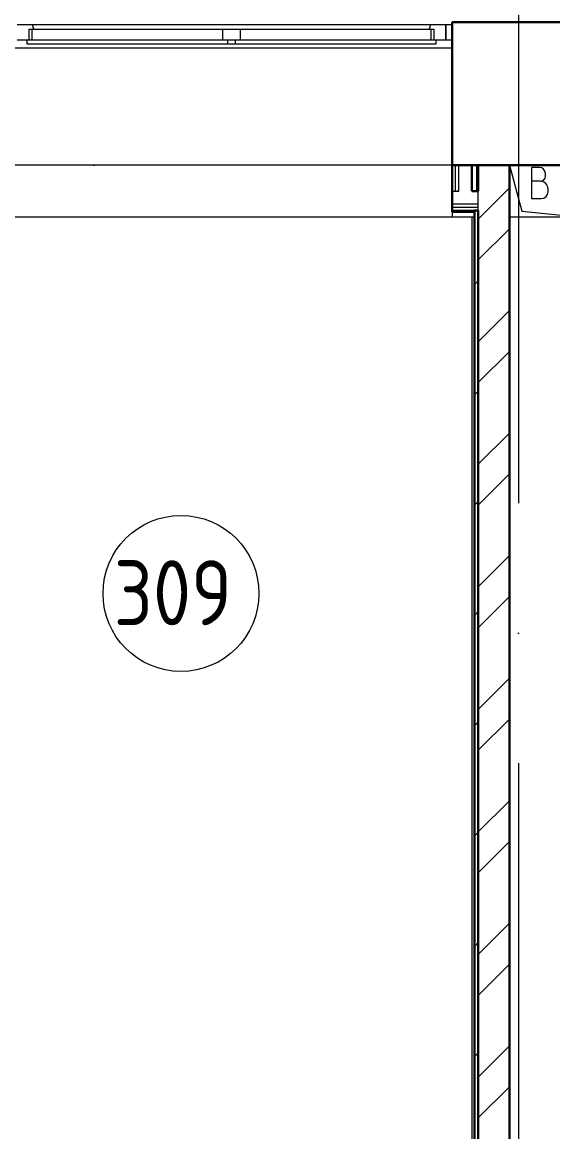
# Model space of a CAD drawing. Header units: millimetres. Extents: x -1073752 to 1436911, y -1379358 to 94781.
# Drawn here: x -1042415 to -1040372, y -1119906 to -1115638 of the extents above; entities that cross this region are included whole.
import ezdxf

# ---------------------------------------------------------------- set-up
doc = ezdxf.new("R2010")
doc.units = ezdxf.units.MM
doc.linetypes.add('ADSK_Линия сетки', pattern=[25, 20, -2.5, 0, -2.5])
for name, color, linetype, lineweight in [('_ Окна', 7, 'Continuous', 9), ('Марки помещений', 7, 'Continuous', 20), ('Ограждение', 252, 'Continuous', 9), ('Окна', 7, 'Continuous', 9), ('Оси', 252, 'Continuous', 9), ('Перекрытие', 252, 'Continuous', 18), ('Стены внутренние', 7, 'Continuous', 18), ('Стены наружные', 7, 'Continuous', 18), ('Стены штриховка', 7, 'Continuous', 9)]:
    doc.layers.add(name, color=color, linetype=linetype, lineweight=lineweight)
doc.styles.add('GOST Common_2', font='', dxfattribs={"width": 0.9, "height": 250})
doc.styles.get('GOST Common_2').set_extended_font_data('GOST type B')

# ---------------------------------------------------------------- blocks, each defined once
blk = doc.blocks.new('3 этаж')
at = {"color": 251, "lineweight": 18, "true_color": 0x636466}
for p, q in [((261110.8, -2963.4), (261158.9, -3140.6)), ((261226, -2972.1), (261196, -2972.1)), ((261196, -2972.1), (261196, -3092.1)), ((261229.4, -3025.4), (261196, -3025.4)), ((261249.4, -3005.4), (261249.4, -2995.4)), ((261259.4, -3065.4), (261259.4, -3055.4)), ((261196, -3092.1), (261232.7, -3092.1)), ((261158.9, -3140.6), (261385.8, -3163.4)), ((261385.8, -3163.4), (261110.8, -3163.4))]:
    blk.add_line(p, q, dxfattribs=at)
for centre, radius, start, end in [((261226, -2995.4), 23.3, 0, 90), ((261229.4, -3005.4), 20, 270, 0), ((261229.4, -3055.4), 30, 0, 90), ((261232.7, -3065.4), 26.7, 270, 0)]:
    blk.add_arc(centre, radius, start, end, dxfattribs=at)
at = {"layer": '_ Окна', "color": 251, "lineweight": 18, "true_color": 0x636466}
for p, q in [((259275.2, -2423.4), (259215.8, -2423.4)), ((259279.8, -2440.4), (259275.2, -2423.4)), ((260806.3, -2423.4), (260801.8, -2440.4)), ((260865.8, -2423.4), (260806.3, -2423.4)), ((260865.8, -2481.4), (260865.8, -2423.4)), ((259261.8, -2481.4), (259261.8, -2440.4)), ((259261.8, -2440.4), (259273.8, -2440.4)), ((260807.8, -2440.4), (260819.8, -2440.4)), ((260819.8, -2440.4), (260819.8, -2481.4)), ((259215.8, -2481.4), (259253.8, -2481.4)), ((260827.8, -2481.4), (260865.8, -2481.4))]:
    blk.add_line(p, q, dxfattribs=at)
at = {"layer": '_ Окна', "color": 251, "true_color": 0x636466}
for p, q in [((260890.8, -2423.4), (260865.8, -2423.4)), ((260865.8, -2423.4), (260865.8, -2481.4)), ((260865.8, -2481.4), (260890.8, -2481.4))]:
    blk.add_line(p, q, dxfattribs=at)
at = {"layer": 'Марки помещений', "color": 251, "true_color": 0x636466}
blk.add_circle((259846, -4610.9), 300, dxfattribs=at)
at = {"layer": 'Ограждение', "color": 251, "true_color": 0x636466}
for p, q in [((260890.8, -2513.4), (259190.8, -2513.4)), ((260890.8, -2963.4), (259190.8, -2963.4)), ((260983.3, -2963.4), (260983.3, -3063.4)), ((260890.8, -3143.4), (260890.8, -3163.4)), ((260975.9, -3163.4), (258374.3, -3163.4)), ((260890.8, -3163.4), (259190.8, -3163.4)), ((260965.8, -3163.4), (260965.8, -6868.4))]:
    blk.add_line(p, q, dxfattribs=at)
at = {"layer": 'Окна', "color": 251, "true_color": 0x636466}
for p, q in [((260806.3, -2423.4), (259275.2, -2423.4)), ((259273.8, -2440.4), (260005.8, -2440.4)), ((259273.8, -2481.4), (259273.8, -2440.4)), ((260005.8, -2440.4), (260075.8, -2440.4)), ((260005.8, -2440.4), (260005.8, -2481.4)), ((260075.8, -2440.4), (260807.8, -2440.4)), ((260075.8, -2481.4), (260075.8, -2440.4)), ((260807.8, -2440.4), (260807.8, -2481.4)), ((259253.8, -2481.4), (260025.8, -2481.4)), ((259253.8, -2498.4), (259253.8, -2481.4)), ((260025.8, -2498.4), (259253.8, -2498.4)), ((260025.8, -2481.4), (260055.8, -2481.4)), ((260025.8, -2481.4), (260025.8, -2498.4)), ((260055.8, -2498.4), (260025.8, -2498.4)), ((260055.8, -2481.4), (260827.8, -2481.4)), ((260055.8, -2498.4), (260055.8, -2481.4)), ((260827.8, -2498.4), (260055.8, -2498.4)), ((260827.8, -2481.4), (260827.8, -2498.4))]:
    blk.add_line(p, q, dxfattribs=at)
at = {"layer": 'Оси', "color": 251, "linetype": 'ADSK_Линия сетки', "ltscale": 200, "true_color": 0x636466}
for p, q in [((261145.8, -263.4), (261145.8, -31389.6)), ((314013.1, -2963.4), (237073.5, -2963.4))]:
    blk.add_line(p, q, dxfattribs=at)
at = {"layer": 'Перекрытие', "color": 251, "true_color": 0x636466}
blk.add_line((261385.8, -3163.4), (261110.8, -3163.4), dxfattribs=at)
at = {"layer": 'Стены внутренние', "color": 251, "lineweight": 30, "true_color": 0x636466}
for p, q in [((262050.8, -2413.4), (260890.8, -2413.4)), ((260890.8, -2413.4), (260890.8, -2963.4)), ((260965.8, -2963.4), (260990.8, -2963.4)), ((261110.8, -2963.4), (261385.8, -2963.4))]:
    blk.add_line(p, q, dxfattribs=at)
at = {"layer": 'Стены наружные', "color": 251, "lineweight": 30, "true_color": 0x636466}
for p, q in [((260890.8, -2963.4), (260890.8, -3143.4)), ((260965.8, -2963.4), (260890.8, -2963.4)), ((260965.8, -3063.4), (260965.8, -2963.4)), ((260990.8, -2963.4), (260990.8, -3063.4)), ((261110.8, -2963.4), (260990.8, -2963.4)), ((261110.8, -6893.4), (261110.8, -2963.4)), ((260990.8, -3063.4), (260965.8, -3063.4)), ((260890.8, -3143.4), (260975.8, -3143.4)), ((260990.8, -3138.4), (260975.8, -3138.4)), ((260975.8, -3143.4), (260975.8, -6878.4)), ((260990.8, -3138.4), (260990.8, -6893.4))]:
    blk.add_line(p, q, dxfattribs=at)
at = {"layer": 'Стены наружные', "color": 251, "linetype": 'Continuous', "lineweight": 9, "true_color": 0x636466}
for p, q in [((260911.2, -3063.4), (260915.8, -3058.8)), ((260990.8, -3171), (261110.8, -3051)), ((260990.8, -3328.2), (261110.8, -3208.2)), ((260975.8, -3423.1), (260990.8, -3408.1)), ((260990.8, -3642.5), (261110.8, -3522.5)), ((260990.8, -3799.6), (261110.8, -3679.6)), ((260975.8, -3847.4), (260990.8, -3832.4)), ((260990.8, -4114), (261110.8, -3994)), ((260990.8, -4271.1), (261110.8, -4151.1)), ((260975.8, -4271.6), (260990.8, -4256.6)), ((260990.8, -4585.4), (261110.8, -4465.4)), ((260990.8, -4742.6), (261110.8, -4622.6)), ((260975.8, -4695.9), (260990.8, -4680.9)), ((260990.8, -5056.9), (261110.8, -4936.9)), ((260975.8, -5120.1), (260990.8, -5105.1)), ((260990.8, -5214), (261110.8, -5094)), ((260990.8, -5528.3), (261110.8, -5408.3)), ((260975.8, -5544.4), (260990.8, -5529.4)), ((260990.8, -5685.5), (261110.8, -5565.5)), ((260990.8, -5999.8), (261110.8, -5879.8)), ((260975.8, -5968.7), (260990.8, -5953.7)), ((260990.8, -6157), (261110.8, -6037)), ((260990.8, -6471.3), (261110.8, -6351.3)), ((260975.8, -6392.9), (260990.8, -6377.9)), ((260990.8, -6628.4), (261110.8, -6508.4))]:
    blk.add_line(p, q, dxfattribs=at)
at = {"layer": 'Стены штриховка', "color": 251, "true_color": 0x636466}
for p, q in [((260903.3, -3063.4), (260903.3, -2963.4)), ((260915.8, -3063.4), (260915.8, -2963.4)), ((260890.8, -3063.4), (260915.8, -3063.4)), ((260990.8, -3138.4), (260990.8, -3063.4)), ((260990.8, -3113.4), (260890.8, -3113.4)), ((260990.8, -3125.9), (260890.8, -3125.9)), ((260975.8, -3138.4), (260890.8, -3138.4))]:
    blk.add_line(p, q, dxfattribs=at)
at = {"layer": 'Марки помещений', "color": 251, "true_color": 0x636466, "style": 'GOST Common_2', "width": 0.9}
blk.add_text('309', height=250, dxfattribs=at).set_placement((259587.2, -4733.2))

msp = doc.modelspace()

# ---------------------------------------------------------------- block references
msp.add_blockref('3 этаж', (-1301649.5, -1113224.3))

doc.saveas('drawing.dxf')
